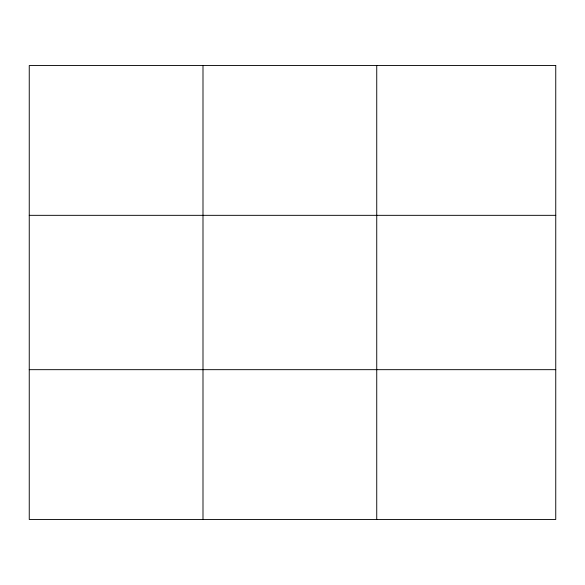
<?xml version="1.0" encoding="UTF-8"?>
<svg xmlns="http://www.w3.org/2000/svg" width="585" height="585" viewBox="0 0 585 585"><rect width="100%" height="100%" fill="white"/><g stroke="black" fill="none" stroke-linecap="round" stroke-linejoin="round"><path stroke-width="0.88" d="M202.995 519.458L202.995 65.542M376.74 519.458L376.74 65.542M29.25 215.331L555.75 215.331M29.25 369.669L555.75 369.669M555.75 65.542L555.75 519.458L29.25 519.458L29.25 65.542L555.75 65.542"/></g></svg>
